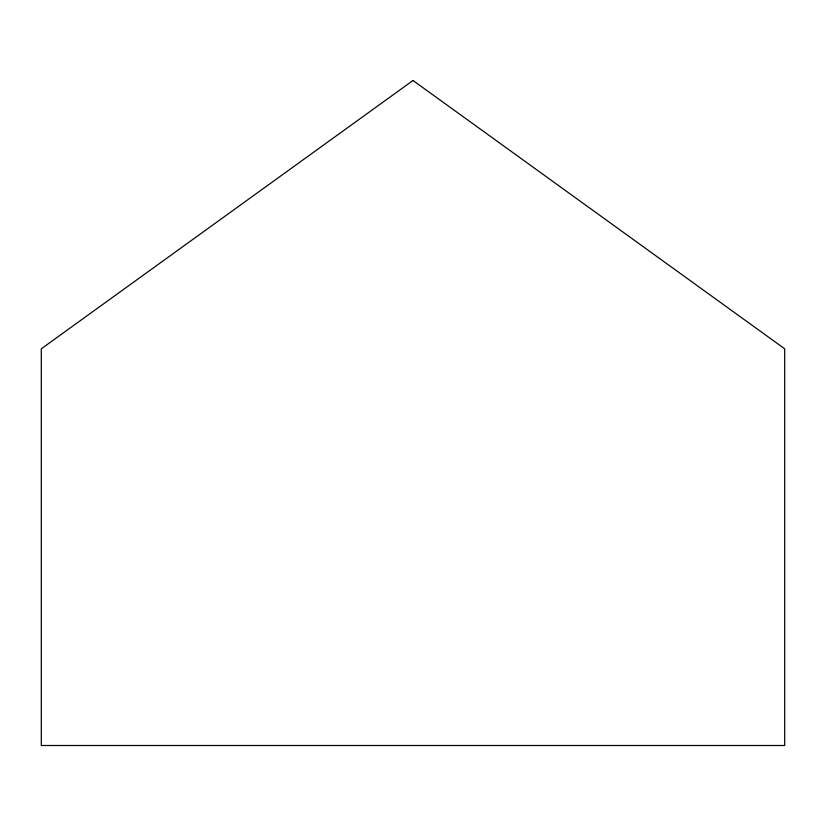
<?xml version="1.0" encoding="UTF-8"?>
<svg xmlns="http://www.w3.org/2000/svg" width="826" height="826" viewBox="0 0 826 826"><rect width="100%" height="100%" fill="white"/><g stroke="black" fill="none" stroke-linecap="round" stroke-linejoin="round"><path stroke-width="1.24" d="M413 80.494L41.3 348.799L41.3 745.506L784.7 745.506L784.7 348.799L413 80.494"/></g></svg>
